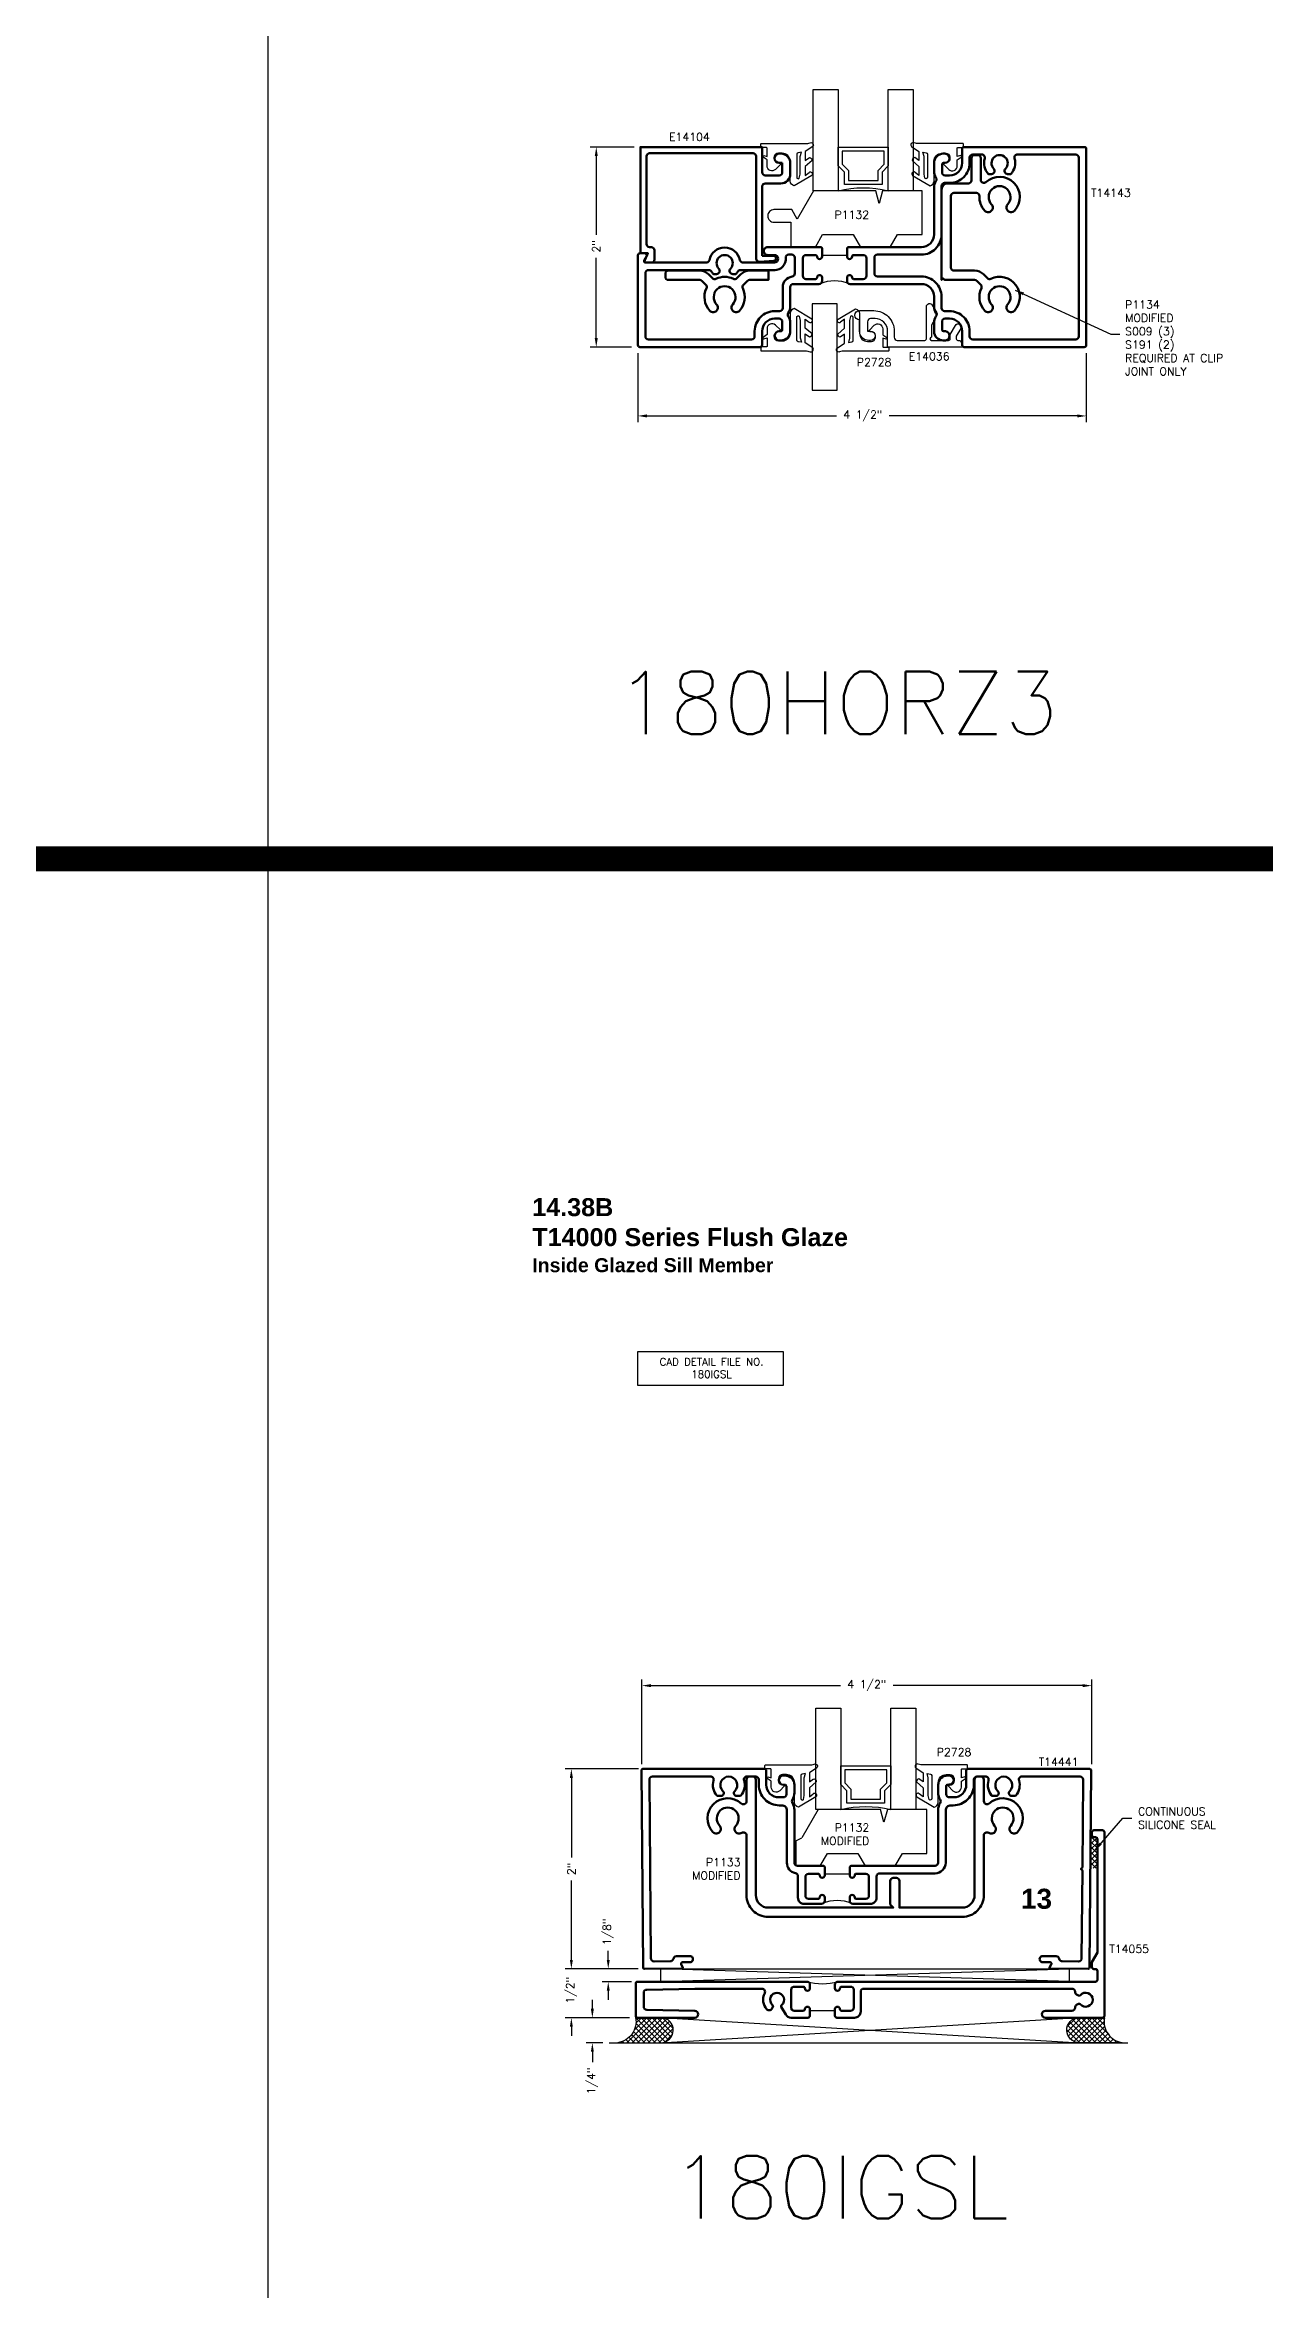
# Model space of a CAD drawing. Extents: x 0 to 139, y -15 to 75.
# Drawn here: x 75.05 to 87.25, y 30.58 to 53.02 of the extents above; entities that cross this region are included whole.
import ezdxf

# ---------------------------------------------------------------- set-up
doc = ezdxf.new("R2010")
doc.units = 0
doc.header["$MEASUREMENT"] = 0
doc.header["$PDMODE"] = 3
doc.layers.get('DEFPOINTS').update_dxf_attribs({"linetype": 'CONTINUOUS'})
for name, color, linetype in [('R-ANNO-DIMS', 3, 'CONTINUOUS'), ('R-ANNO-TEXT', 6, 'CONTINUOUS'), ('R-Det1', 4, 'CONTINUOUS'), ('R-Det2', 2, 'CONTINUOUS'), ('R-DET3', 5, 'CONTINUOUS'), ('R-OTLN', 1, 'CONTINUOUS'), ('R-PAT1', 5, 'CONTINUOUS'), ('TITLE', 7, 'CONTINUOUS')]:
    doc.layers.add(name, color=color, linetype=linetype)
doc.styles.get("Standard").update_dxf_attribs({"font": 'simplex'})
doc.dimstyles.new('1X', dxfattribs={"dimtxt": 0.08, "dimasz": 0.09, "dimexe": 0.0625, "dimexo": 0.0625, "dimgap": 0.062, "dimtad": 0, "dimdec": 5, "dimzin": 4, "dimdsep": 46, "dimlunit": 5, "dimtxsty": 'Standard', "dimcen": 0, "dimclrd": 256, "dimclre": 256, "dimclrt": 256, "dimadec": 0, "dimazin": 1, "dimtfac": 1, "dimtdec": 5, "dimtofl": 0, "dimtmove": 0, "dimatfit": 3, "dimfxl": 0, "dimfrac": 2, "dimtolj": 1, "dimtzin": 4, "dimarcsym": 0})
doc.dimstyles.new('1X$0', dxfattribs={"dimtxt": 0.08, "dimasz": 0.09, "dimexe": 0.0625, "dimexo": 0.0625, "dimgap": 0.062, "dimtad": 0, "dimdec": 5, "dimzin": 4, "dimdsep": 46, "dimlunit": 5, "dimtxsty": 'Standard', "dimcen": 0, "dimclrd": 256, "dimclre": 256, "dimclrt": 256, "dimadec": 0, "dimazin": 1, "dimtfac": 1, "dimtdec": 5, "dimtofl": 0, "dimtmove": 0, "dimatfit": 3, "dimfxl": 0, "dimfrac": 2, "dimtolj": 1, "dimtzin": 4, "dimarcsym": 0})
pattern_1 = [(45, (79.268134, 29.682197), (-0.0265165, 0.0265165), []), (135, (79.268134, 29.682197), (-0.0265165, -0.0265165), [])]

# ---------------------------------------------------------------- blocks, each defined once
blk = doc.blocks.new('*D29')
at = {"layer": 'DEFPOINTS', "color": 0}
for p in [(80.984, 49.995), (85.469, 49.995), (85.469, 49.306)]:
    blk.add_point(p, dxfattribs=at)
at = {"layer": 'R-ANNO-DIMS', "lineweight": -2}
for p, q in [((80.984, 49.932), (80.984, 49.244)), ((85.469, 49.932), (85.469, 49.244)), ((81.074, 49.306), (82.972, 49.306)), ((85.379, 49.306), (83.496, 49.306))]:
    blk.add_line(p, q, dxfattribs=at)
at = {"layer": 'R-ANNO-DIMS'}
for points in [[(81.074, 49.321), (81.074, 49.291), (80.984, 49.306)], [(85.379, 49.321), (85.379, 49.291), (85.469, 49.306)]]:
    blk.add_solid(points, dxfattribs=at)
at = {"layer": 'R-ANNO-DIMS', "insert": (83.234, 49.306), "char_height": 0.08, "attachment_point": 5}
blk.add_mtext('\\A1;4 1/2"', dxfattribs=at)
blk = doc.blocks.new('*D30')
at = {"layer": 'DEFPOINTS', "color": 0}
for p in [(81.01, 51.995), (80.568, 49.995), (80.984, 49.995)]:
    blk.add_point(p, dxfattribs=at)
at = {"layer": 'R-ANNO-DIMS', "lineweight": -2}
for p, q in [((80.948, 51.995), (80.506, 51.995)), ((80.568, 51.905), (80.568, 51.116)), ((80.568, 50.085), (80.568, 50.886)), ((80.922, 49.995), (80.506, 49.995))]:
    blk.add_line(p, q, dxfattribs=at)
at = {"layer": 'R-ANNO-DIMS'}
for points in [[(80.553, 51.905), (80.583, 51.905), (80.568, 51.995)], [(80.553, 50.085), (80.583, 50.085), (80.568, 49.995)]]:
    blk.add_solid(points, dxfattribs=at)
at = {"layer": 'R-ANNO-DIMS', "insert": (80.568, 51.001), "char_height": 0.08, "attachment_point": 5, "rotation": 90}
blk.add_mtext('\\A1;2"', dxfattribs=at)
blk = doc.blocks.new('*D46')
at = {"layer": 'DEFPOINTS', "color": 0}
for p in [(80.319, 35.777), (81.053, 35.777), (81.051, 33.777)]:
    blk.add_point(p, dxfattribs=at)
at = {"layer": 'R-ANNO-DIMS', "lineweight": -2}
for p, q in [((80.991, 35.777), (80.257, 35.777)), ((80.319, 35.687), (80.319, 34.892)), ((80.319, 33.867), (80.319, 34.662)), ((80.988, 33.777), (80.257, 33.777))]:
    blk.add_line(p, q, dxfattribs=at)
at = {"layer": 'R-ANNO-DIMS'}
for points in [[(80.304, 35.687), (80.334, 35.687), (80.319, 35.777)], [(80.304, 33.867), (80.334, 33.867), (80.319, 33.777)]]:
    blk.add_solid(points, dxfattribs=at)
at = {"layer": 'R-ANNO-DIMS', "insert": (80.319, 34.777), "char_height": 0.08, "attachment_point": 5, "rotation": 90}
blk.add_mtext('\\A1;2"', dxfattribs=at)
blk = doc.blocks.new('*D47')
at = {"layer": 'DEFPOINTS', "color": 0}
for p in [(80.962, 33.289), (80.529, 33.039), (80.697, 33.039)]:
    blk.add_point(p, dxfattribs=at)
at = {"layer": 'R-ANNO-DIMS', "lineweight": -2}
for p, q in [((80.529, 33.379), (80.529, 33.469)), ((80.9, 33.289), (80.467, 33.289)), ((80.634, 33.039), (80.467, 33.039)), ((80.529, 32.949), (80.529, 32.845))]:
    blk.add_line(p, q, dxfattribs=at)
at = {"layer": 'R-ANNO-DIMS'}
for points in [[(80.514, 33.379), (80.544, 33.379), (80.529, 33.289)], [(80.514, 32.949), (80.544, 32.949), (80.529, 33.039)]]:
    blk.add_solid(points, dxfattribs=at)
at = {"layer": 'R-ANNO-DIMS', "insert": (80.529, 32.657), "char_height": 0.08, "attachment_point": 5, "rotation": 90}
blk.add_mtext('\\A1;1/4"', dxfattribs=at)
blk = doc.blocks.new('*D48')
at = {"layer": 'DEFPOINTS', "color": 0}
for p in [(80.319, 33.777), (81.051, 33.777), (80.962, 33.289)]:
    blk.add_point(p, dxfattribs=at)
at = {"layer": 'R-ANNO-DIMS', "lineweight": -2}
for p, q in [((80.319, 33.867), (80.319, 33.957)), ((80.988, 33.777), (80.257, 33.777)), ((80.9, 33.289), (80.257, 33.289)), ((80.319, 33.199), (80.319, 33.109))]:
    blk.add_line(p, q, dxfattribs=at)
at = {"layer": 'R-ANNO-DIMS'}
for points in [[(80.304, 33.867), (80.334, 33.867), (80.319, 33.777)], [(80.304, 33.199), (80.334, 33.199), (80.319, 33.289)]]:
    blk.add_solid(points, dxfattribs=at)
at = {"layer": 'R-ANNO-DIMS', "insert": (80.319, 33.564), "char_height": 0.08, "attachment_point": 5, "rotation": 90}
blk.add_mtext('\\A1;1/2"', dxfattribs=at)
blk = doc.blocks.new('*D49')
at = {"layer": 'DEFPOINTS', "color": 0}
for p in [(85.524, 36.61), (81.024, 35.762), (85.524, 35.762)]:
    blk.add_point(p, dxfattribs=at)
at = {"layer": 'R-ANNO-DIMS', "lineweight": -2}
for p, q in [((81.024, 35.825), (81.024, 36.672)), ((81.114, 36.61), (83.012, 36.61)), ((85.434, 36.61), (83.536, 36.61)), ((85.524, 35.825), (85.524, 36.672))]:
    blk.add_line(p, q, dxfattribs=at)
at = {"layer": 'R-ANNO-DIMS'}
for points in [[(81.114, 36.625), (81.114, 36.595), (81.024, 36.61)], [(85.434, 36.625), (85.434, 36.595), (85.524, 36.61)]]:
    blk.add_solid(points, dxfattribs=at)
at = {"layer": 'R-ANNO-DIMS', "insert": (83.274, 36.61), "char_height": 0.08, "attachment_point": 5}
blk.add_mtext('\\A1;4 1/2"', dxfattribs=at)
blk = doc.blocks.new('*D109')
at = {"layer": 'DEFPOINTS', "color": 0}
for p in [(80.688, 33.777), (80.988, 33.777), (80.982, 33.649)]:
    blk.add_point(p, dxfattribs=at)
at = {"layer": 'R-ANNO-DIMS', "lineweight": -2}
for p, q in [((80.688, 33.867), (80.688, 33.959)), ((80.926, 33.777), (80.626, 33.777)), ((80.92, 33.649), (80.626, 33.649)), ((80.688, 33.559), (80.688, 33.469))]:
    blk.add_line(p, q, dxfattribs=at)
at = {"layer": 'R-ANNO-DIMS'}
for points in [[(80.673, 33.867), (80.703, 33.867), (80.688, 33.777)], [(80.673, 33.559), (80.703, 33.559), (80.688, 33.649)]]:
    blk.add_solid(points, dxfattribs=at)
at = {"layer": 'R-ANNO-DIMS', "insert": (80.688, 34.147), "char_height": 0.08, "attachment_point": 5, "rotation": 90}
blk.add_mtext('\\A1;1/8"', dxfattribs=at)
blk = doc.blocks.new('Mod P1132')
at = {"layer": 'R-Det2'}
for p, q in [((22.477, 36.337), (22.314, 36.055)), ((23.101, 36.337), (22.477, 36.337)), ((23.134, 36.212), (23.101, 36.337)), ((23.168, 36.337), (23.134, 36.212)), ((23.564, 36.337), (23.168, 36.337)), ((23.564, 35.9), (23.564, 36.337)), ((22.252, 36.024), (22.314, 36.055)), ((22.252, 36.024), (22.252, 35.775)), ((22.252, 35.775), (22.496, 35.775)), ((22.496, 35.775), (22.569, 35.9)), ((22.569, 35.9), (22.874, 35.9)), ((22.874, 35.9), (22.946, 35.775)), ((22.951, 35.775), (23.246, 35.775)), ((23.246, 35.775), (23.318, 35.9)), ((23.318, 35.9), (23.564, 35.9))]:
    blk.add_line(p, q, dxfattribs=at)
blk = doc.blocks.new('P1132 mod')
at = {"layer": 'R-Det2'}
blk.add_line((22.946, 35.775), (23.246, 35.775), dxfattribs=at)
at = {"layer": 'R-OTLN'}
blk.add_blockref('Mod P1132', (0, 0), dxfattribs=at)
blk = doc.blocks.new('E14104')
at = {"layer": 'R-Det1', "lineweight": 50}
for p, q in [((98.234, 51.861), (98.234, 50.983)), ((99.3, 51.892), (98.265, 51.892)), ((99.331, 50.837), (99.331, 51.861)), ((99.562, 51.888), (99.579, 51.888)), ((99.562, 51.888), (99.579, 51.888)), ((99.561, 51.67), (99.422, 51.67)), ((99.561, 51.67), (99.422, 51.67)), ((99.562, 51.795), (99.592, 51.795)), ((99.562, 51.795), (99.592, 51.795)), ((99.592, 51.795), (99.592, 51.701)), ((99.592, 51.795), (99.592, 51.701)), ((99.672, 51.795), (99.672, 51.683)), ((99.672, 51.795), (99.672, 51.683)), ((99.391, 51.559), (99.391, 50.867)), ((99.579, 51.59), (99.422, 51.59)), ((99.579, 51.59), (99.422, 51.59)), ((98.264, 50.953), (98.283, 50.953)), ((98.231, 50.798), (98.284, 50.798)), ((98.314, 50.891), (98.314, 50.922)), ((98.314, 50.828), (98.314, 50.891)), ((99.364, 50.806), (99.507, 50.817)), ((99.505, 50.867), (99.391, 50.867))]:
    blk.add_line(p, q, dxfattribs=at)
blk.add_lwpolyline([(98.216, 50.821), (98.249, 50.891), (98.174, 50.891), (98.174, 51.954), (99.391, 51.954), (99.391, 51.701)], dxfattribs=at)
for centre, radius, start, end in [((98.265, 51.861), 0.031, 90, 180), ((99.3, 51.861), 0.031, 0, 90), ((99.562, 51.842), 0.0465, 90, 270), ((99.562, 51.842), 0.0465, 90, 270), ((99.579, 51.795), 0.093, 0.023, 89.977), ((99.579, 51.795), 0.093, 0.023, 89.977), ((99.422, 51.701), 0.0311, 180.1282, 269.8718), ((99.422, 51.701), 0.0311, 180.1282, 269.8718), ((99.561, 51.701), 0.031, 270, 0), ((99.561, 51.701), 0.031, 270, 0), ((99.579, 51.683), 0.093, 270, 0), ((99.579, 51.683), 0.093, 270, 0), ((99.422, 51.559), 0.031, 90, 180), ((99.422, 51.559), 0.031, 90, 180), ((98.264, 50.983), 0.03, 180, 270), ((98.283, 50.922), 0.031, 0, 90), ((98.231, 50.814), 0.016, 155.4769, 270), ((98.284, 50.828), 0.03, 270, 0), ((99.362, 50.837), 0.031, 180, 274.4916), ((99.505, 50.842), 0.025, 274.492, 89.9977)]:
    blk.add_arc(centre, radius, start, end, dxfattribs=at)
blk = doc.blocks.new('P2728 gasket')
at = {"layer": 'R-Det2'}
blk.add_lwpolyline([(86.461, 33.362), (86.567, 33.537, 0.301952), (86.52, 33.577), (86.32, 33.577, -0.414214), (86.24, 33.657), (86.24, 33.695, -0.388879), (86.276, 33.735), (86.292, 33.736, -0.440011), (86.336, 33.696), (86.336, 33.682, 0.668179), (86.353, 33.675), (86.401, 33.724, 0.668179), (86.366, 33.809), (86.307, 33.809), (86.279, 33.849, 0.836323), (86.264, 33.842), (86.273, 33.809), (86.189, 33.809, -0.414214), (86.183, 33.815), (86.183, 33.865, 0.414214), (86.177, 33.871), (86.149, 33.871, 0.414214), (86.143, 33.865), (86.143, 33.427, -0.083245), (86.135, 33.378), (86.135, 33.378)], format="xyb", dxfattribs=at)
at = {"layer": 'R-Det2', "lineweight": 25}
blk.add_lwpolyline([(86.235, 33.499, -0.372312), (86.249, 33.512), (86.48, 33.512, -0.668179), (86.49, 33.486), (86.448, 33.478), (86.274, 33.478), (86.23, 33.465)], format="xyb", close=True, dxfattribs=at)
at = {"layer": 'R-Det2'}
for points in [[(86.174, 33.352), (86.223, 33.426), (86.314, 33.426), (86.283, 33.384)], [(86.313, 33.359), (86.371, 33.426), (86.462, 33.426), (86.431, 33.388)]]:
    blk.add_lwpolyline(points, dxfattribs=at)
at = {"layer": 'R-Det2', "ltscale": 0.1}
for centre, radius, start, end in [((86.157, 33.369), 0.0237, 157.7655, 314.5007), ((86.313, 33.388), 0.0297, 188.4603, 270), ((86.446, 33.375), 0.0199, 139.7022, 319.7022)]:
    blk.add_arc(centre, radius, start, end, dxfattribs=at)

msp = doc.modelspace()

# ---------------------------------------------------------------- hatches: boundary and pattern name
at = {"layer": 'R-PAT1'}
h = msp.add_hatch(dxfattribs=at)
h.set_pattern_fill('ANSI37', color=256, scale=0.3, style=0)
h.set_pattern_definition(pattern_1)
h.paths.add_polyline_path([(85.5801756, 35.0952346), (85.5251756, 35.0952346), (85.5116577, 35.0953366), (85.5116577, 34.7854692), (85.5801756, 34.785402)])
h = msp.add_hatch(dxfattribs=at)
h.set_pattern_fill('ANSI37', color=256, scale=0.3, style=0)
h.set_pattern_definition(pattern_1)
edge = h.paths.add_edge_path()
edge.add_line((80.7841547, 33.0393714), (81.2127981, 33.0393715))
edge.add_arc((81.2127981, 33.1651472), 0.1257757, 270.0000074, 447.46272372)
edge.add_line((81.2183661, 33.2907996), (80.9621756, 33.2892346))
edge.add_arc((80.7516778, 33.2508596), 0.2139673, -81.2696477, 10.33190092, ccw=False)
h = msp.add_hatch(dxfattribs=at)
h.set_pattern_fill('ANSI37', color=256, scale=0.3, style=0)
h.set_pattern_definition(pattern_1)
edge = h.paths.add_edge_path()
edge.add_line((85.8284883, 33.0393714), (85.3998449, 33.0393715))
edge.add_arc((85.3998449, 33.1651472), 0.1257757, 92.53727628, 269.9999926, ccw=False)
edge.add_line((85.3942769, 33.2907996), (85.6504673, 33.2892346))
edge.add_arc((85.8609652, 33.2508596), 0.2139673, 169.66809908, 261.2696477)

# ---------------------------------------------------------------- linework, layer by layer
at = {"layer": 'R-ANNO-TEXT'}
msp.add_lwpolyline([(80.9843362, 39.9516507), (82.4358161, 39.9516507), (82.4358161, 39.6095878), (80.9843362, 39.6095878)], close=True, dxfattribs=at)
at = {"layer": 'R-Det1'}
msp.add_lwpolyline([(83.3251624, 50.3589703), (83.3431624, 50.3589703, -0.4142135624), (83.5481624, 50.1539703), (83.5481624, 50.0919703, 0.4142135624), (83.5791624, 50.0609703), (83.8551624, 50.0609703, 0.4142135624), (83.8701624, 50.0759703), (83.8701624, 50.3994703, -0.7660915713), (83.9279624, 50.4149703), (83.9731624, 50.3366703, -0.2613254343), (83.9725624, 50.3045703), (83.9201624, 50.2137703), (83.9201624, 50.0919703, 0.4133333333), (83.9051624, 50.0769703), (83.9051624, 50.0759703, 0.4133333333), (83.9201624, 50.0609703), (84.0921624, 50.0609703, 0.4142135624), (84.1071624, 50.0759703), (84.1071624, 50.1189703), (84.1605144, 50.2114332, -1), (84.2142144, 50.1804332), (84.1691624, 50.1024222), (84.1691624, 50.0759703, 0.4142135624), (84.1841624, 50.0609703), (84.1982755, 50.0609703, -0.2678077575), (84.2112619, 50.0534772), (84.2271624, 50.0259703), (84.2271624, 49.9949703), (83.4821624, 49.9949703), (83.4821624, 50.1539703, 0.4142135624), (83.3571624, 50.2789703), (83.3121624, 50.2789703, 0.4129032258), (83.2811624, 50.2479703), (83.2811624, 50.1539703), (83.3106624, 50.1539703, -1), (83.3106624, 50.0609703), (83.2941624, 50.0609703, -0.4150537634), (83.2011624, 50.1539703), (83.2011624, 50.2652703, -1), (83.2011624, 50.3589703), (83.3341624, 50.3589703)], format="xyb", dxfattribs=at)
at = {"layer": 'R-Det1', "lineweight": 50}
for points in [[(85.5254673, 35.1442346), (85.5254673, 35.1142346, 0.4142135624), (85.5454673, 35.0942346), (85.5604673, 35.0942346, -0.4142135624), (85.5804673, 35.0742346), (85.5804673, 33.9414974), (85.5254673, 33.8462346), (85.5254673, 33.7962346, 0.4142135624), (85.5454673, 33.7762346), (85.5604673, 33.7762346, -0.4142135624), (85.5804673, 33.7562346), (85.5804673, 33.6692346, -0.4142135624), (85.5604673, 33.6492346), (82.9859656, 33.6492346, 0.4142135624), (82.9549656, 33.6182346), (82.9549656, 33.5842346, 0.4142135624), (82.9799656, 33.5592346, 0.4142135624), (83.0049656, 33.5842346, -0.4142135624), (83.0199656, 33.5992346), (83.1119656, 33.5992346, -0.4142135624), (83.1429656, 33.5682346), (83.1429656, 33.3902346, -0.4142135624), (83.1119656, 33.3592346), (83.0199656, 33.3592346, -0.4142135624), (83.0049656, 33.3742346, 0.4142135624), (82.9799656, 33.3992346, 0.4142135624), (82.9549656, 33.3742346), (82.9549656, 33.3742346), (82.9549656, 33.3592346), (82.9549656, 33.3042346), (82.9699656, 33.2892346), (83.1509656, 33.2892346, 0.4142135624), (83.2129656, 33.3512346), (83.2129656, 33.5482346, -0.4142135624), (83.2439656, 33.5792346), (85.326123, 33.5792346, -0.4123856574), (85.3571224, 33.5484282, 0.2662765779), (85.3726218, 33.521775), (85.3906431, 33.5113704, 0.3624762266), (85.4095827, 33.5146585, -2.7339006994), (85.409394, 33.4243267, 0.3636585422), (85.3904139, 33.4276626), (85.3723571, 33.4172376, 0.2686241583), (85.3568572, 33.3903127, -0.4149514303), (85.3258573, 33.3592346), (85.0604673, 33.3592346, 1), (85.0604673, 33.2892346), (85.6304673, 33.2892346, 0.4142135624), (85.6504673, 33.3092346), (85.6504673, 35.1442346, 0.4142135624), (85.6304673, 35.1642346), (85.5454673, 35.1642346, 0.4142135624)], [(82.7049656, 33.3592346), (82.7049656, 33.3742346), (82.7049656, 33.3742346, 0.4142135624), (82.6799656, 33.3992346, 0.4142135624), (82.6549656, 33.3742346, -0.4142135624), (82.6399656, 33.3592346), (82.5479656, 33.3592346, -0.4142135624), (82.5169656, 33.3902346), (82.5169656, 33.5682346, -0.4142135624), (82.5479656, 33.5992346), (82.6399656, 33.5992346, -0.4142135624), (82.6549656, 33.5842346, 0.4142135624), (82.6799656, 33.5592346, 0.4142135624), (82.7049656, 33.5842346), (82.7049656, 33.6182346, 0.4142135624), (82.6739656, 33.6492346), (80.9824673, 33.6492346, 0.4142135624), (80.9624673, 33.6292346), (80.9624673, 33.3092346, 0.4142135624), (80.9824673, 33.2892346), (81.5524673, 33.2892346, 1), (81.5524673, 33.3592346), (81.0734673, 33.3692346, -0.4142135624), (81.0424673, 33.4002346), (81.0424673, 33.5382346, -0.4142135624), (81.0734673, 33.5692346), (81.5524673, 33.5792346), (82.2253081, 33.5792346, -0.5629852859), (82.2528016, 33.533913, 0.3195329951), (82.2751883, 33.3731026, 0.5020398469), (82.3245715, 33.378889), (82.3349761, 33.3969102, 0.3624762266), (82.331688, 33.4158498, -2.7339006994), (82.4220198, 33.4156611, 0.3636585422), (82.4186838, 33.396681), (82.4628202, 33.3202346, 0.2679491924), (82.5165138, 33.2892346), (82.6899656, 33.2892346), (82.7049656, 33.3042346)]]:
    msp.add_lwpolyline(points, format="xyb", close=True, dxfattribs=at)
at = {"layer": 'R-Det2'}
for points in [[(82.9886968, 51.556703), (82.7386968, 51.5567031), (82.7386968, 52.5707868), (82.9886968, 52.5707868), (82.9886968, 51.9947031), (83.4886968, 51.9947031), (83.4886968, 52.5707868), (83.7386968, 52.5707868), (83.7386968, 51.5567031), (83.4886968, 51.5567031), (83.4886968, 51.9947031), (83.4886968, 51.8067031), (83.4266968, 51.7447031), (83.4266968, 51.6197031), (83.0506968, 51.6197031), (83.0506968, 51.7447031), (82.9886968, 51.8067031), (82.9886968, 51.9947031), (82.9886968, 51.5567031, -0.1233101835), (83.4886968, 51.5567031, 0.8755579354)], [(83.0136689, 35.3701982), (82.7636689, 35.3701983), (82.7636689, 36.384282), (83.0136689, 36.384282), (83.0136689, 35.8081983), (83.5136689, 35.8081983), (83.5136689, 36.384282), (83.7636689, 36.384282), (83.7636689, 35.3701983), (83.5136689, 35.3701983), (83.5136689, 35.8081983), (83.5136689, 35.6201983), (83.4516689, 35.5581983), (83.4516689, 35.4331983), (83.0756689, 35.4331983), (83.0756689, 35.5581983), (83.0136689, 35.6201983), (83.0136689, 35.8081983), (83.0136689, 35.3701983, -0.1233101835), (83.5136689, 35.3701983, 0.8755579354)]]:
    msp.add_lwpolyline(points, format="xyb", dxfattribs=at)
for points in [[(83.0286968, 51.9547031), (83.0286968, 51.8232716), (83.0906968, 51.7612716), (83.0906968, 51.6597031), (83.3866968, 51.6597031), (83.3866968, 51.7612716), (83.4486968, 51.8232716), (83.4486968, 51.9547031), (83.0286968, 51.9547031)], [(82.7272012, 50.4262212), (82.7272012, 49.5636279), (82.9772012, 49.5636279), (82.9772012, 50.4262212), (82.7272012, 50.4262212)], [(83.0536689, 35.7681983), (83.0536689, 35.6367669), (83.1156689, 35.5747669), (83.1156689, 35.4731983), (83.4116689, 35.4731983), (83.4116689, 35.5747669), (83.4736689, 35.6367669), (83.4736689, 35.7681983), (83.0536689, 35.7681983)]]:
    msp.add_lwpolyline(points, dxfattribs=at)
msp.add_lwpolyline([(83.1372993, 51.1197022), (83.2094681, 50.9947021), (83.5091624, 50.9947021), (83.5813312, 51.1197022), (83.8272731, 51.1197022), (83.8272731, 51.5567031), (83.4309618, 51.5567031), (83.3974681, 51.4317031), (83.3639745, 51.5567031), (82.7398358, 51.5567031), (82.5771673, 51.2749531), (82.5230408, 51.3687031), (82.3455464, 51.3687031, 0.4142135624), (82.2835464, 51.3067031), (82.2835464, 51.3057031, 0.4142135624), (82.3455464, 51.2437031), (82.5147731, 51.2437031), (82.5147731, 50.9947021), (82.7594681, 50.9947021), (82.8316369, 51.1197022)], format="xyb", close=True, dxfattribs=at)
at = {"layer": 'R-DET3'}
for p, q in [((81.2116645, 33.7772889), (85.2986645, 33.7772889)), ((85.2986645, 33.6522889), (81.2116645, 33.7772889)), ((81.2116645, 33.6522889), (85.2986645, 33.7772889)), ((81.2116645, 33.7772889), (81.2116645, 33.6522889)), ((85.2986645, 33.7772889), (85.2986645, 33.6522889)), ((81.2121756, 33.0392346), (85.4001756, 33.2924853)), ((85.4001756, 33.035984), (81.2121756, 33.2892346)), ((80.6967706, 33.0392346), (85.8862664, 33.0392346))]:
    msp.add_line(p, q, dxfattribs=at)
at = {"layer": 'R-DET3', "lineweight": 50}
for points in [[(84.0211613, 51.5687186), (84.0211613, 50.6657325), (84.0361319, 50.6807031), (84.0511319, 50.6657031), (84.3525538, 50.6657031, -0.1989123674), (84.3744741, 50.6566234), (84.4139009, 50.6171966, -0.3180460654), (84.4199439, 50.5818952, 0.3065542285), (84.4534655, 50.3579723, 0.5062303828), (84.527964, 50.3661972, 0.3278181232), (84.5219222, 50.4209222, -2.2780811719), (84.6823905, 50.4209222, 0.3278181232), (84.6763486, 50.3661972, 0.5062303828), (84.7508472, 50.3579723, 0.8256018173), (84.5149633, 50.6769145, -0.3180460654), (84.4796618, 50.6829575), (84.440235, 50.7223843, 0.1989123674), (84.3525538, 50.7587031), (84.1451603, 50.7587031, -0.4142135624), (84.1141603, 50.7897031), (84.1141603, 51.5063665, -0.4142135624), (84.1451603, 51.5373665), (84.3694485, 51.5373665, -0.4289597164), (84.4004096, 51.5048146, 0.2010444958), (84.4534655, 51.3579723, 0.0616447566), (84.4621713, 51.3505776, 0.4311315419), (84.527964, 51.3661972, 0.3278181232), (84.5219222, 51.4209222, -2.2780811719), (84.6823905, 51.4209222, 0.3278181232), (84.6763486, 51.3661972, 0.5062303828), (84.7508472, 51.3579723, 0.956981471), (84.4660447, 51.643959, -0.6516590583), (84.4141563, 51.6668648), (84.4141563, 51.8837021, 0.4142135624), (84.3831563, 51.9147021), (84.3521563, 51.9147021, 0.4142135624), (84.3211563, 51.8837021), (84.3211563, 51.6613665, -0.4142135624), (84.2901563, 51.6303665), (84.0831603, 51.6303665, 0.4125511002)], [(82.0404117, 50.6171966), (82.0798386, 50.6566234, -0.1989123674), (82.1017589, 50.6657031), (82.2905463, 50.6657031), (82.2905463, 50.7587031), (82.1021731, 50.7587031, 0.1989123674), (82.0137847, 50.7220914), (81.9746508, 50.6829575, -0.3180460654), (81.9393494, 50.6769145, 0.2269397181), (81.7649633, 50.6769145, -0.3180460654), (81.7296618, 50.6829575), (81.6905179, 50.7221014, 0.1989123674), (81.6021296, 50.7587131), (81.2901563, 50.7587131, 0.4142135624), (81.2591563, 50.7277131), (81.2591563, 50.6967131, 0.4142135624), (81.2901563, 50.6657131), (81.6025438, 50.6657131, -0.1989123674), (81.6244641, 50.6566334), (81.6639009, 50.6171966, -0.3180460654), (81.6699439, 50.5818952, 0.3065542285), (81.7034655, 50.3579723, 0.5062303828), (81.777964, 50.3661972, 0.3278181232), (81.7719222, 50.4209222, -2.2780811719), (81.9323905, 50.4209222, 0.3278181232), (81.9263486, 50.3661972, 0.5062303828), (82.0008472, 50.3579723, 0.3065542285), (82.0343688, 50.5818952, -0.3180460654)], [(83.5078296, 34.4211973), (83.5078296, 34.6576508, -0.4142135624), (83.5388296, 34.6886508), (83.5698296, 34.6886508, -0.4142135624), (83.6008296, 34.6576508), (83.6008296, 34.3901973), (84.2268271, 34.3901973, 0.4142135624), (84.3518271, 34.5151973), (84.3518271, 35.6711973, -0.4142135624), (84.3828271, 35.7021973), (84.4138271, 35.7021973, -0.4142135624), (84.4448271, 35.6711973), (84.4448271, 35.45436, 0.6516590583), (84.4967155, 35.4314543, -0.956981471), (84.7815179, 35.1454675, -0.5062303828), (84.7070194, 35.1536924, -0.3278181232), (84.7130612, 35.2084174, 2.2780811719), (84.5525929, 35.2084174, -0.3278181232), (84.5586348, 35.1536924, -0.4311315419), (84.4928421, 35.1380728, 0.5966495988), (84.4448271, 35.1121596), (84.4448271, 34.5151973, -0.4142135624), (84.2268271, 34.2971973), (83.2578296, 34.2971973), (82.2888321, 34.2971973, -0.4142135624), (82.0708321, 34.5151973), (82.0708321, 35.1121596, 0.5966495988), (82.0228171, 35.1380728, -0.4311315419), (81.9570244, 35.1536924, -0.3278181232), (81.9630662, 35.2084174, 2.2780811719), (81.8025979, 35.2084174, -0.3278181232), (81.8086398, 35.1536924, -0.5062303828), (81.7341412, 35.1454675, -0.956981471), (82.0189437, 35.4314543, 0.6516590583), (82.0708321, 35.45436), (82.0708321, 35.6711973, -0.4142135624), (82.1018321, 35.7021973), (82.1328321, 35.7021973, -0.4142135624), (82.1638321, 35.6711973), (82.1638321, 34.5151973, 0.4142135624), (82.2888321, 34.3901973), (82.9148296, 34.3901973), (83.2578296, 34.3901973), (83.5388296, 34.3901973)]]:
    msp.add_lwpolyline(points, format="xyb", close=True, dxfattribs=at)
at = {"layer": 'R-OTLN', "lineweight": 50}
for points in [[(83.0766664, 50.8997021, 0.4142135624), (83.1016664, 50.8747021, 0.4142135624), (83.1266664, 50.8997021, -0.4142135624), (83.1416664, 50.9147021), (83.2386664, 50.9147021, -0.4142135624), (83.2696664, 50.8837021), (83.2696664, 50.7057021, -0.4142135624), (83.2386664, 50.6747021), (83.1416664, 50.6747021, -0.4142135624), (83.1266664, 50.6897021, 0.4142135624), (83.1016664, 50.7147021, 0.4142135624), (83.0766664, 50.6897021), (83.0766664, 50.6557021, 0.4142135624), (83.1076664, 50.6247021), (83.8211614, 50.6247021, -0.4142135624), (83.9461614, 50.4997021), (83.9461614, 50.4023083, 0.1433240595), (83.9658845, 50.3349155, -0.2926598756), (83.9658845, 50.3014887, 0.1433240595), (83.9461614, 50.2340959), (83.9461614, 50.153702, 0.4142132454), (84.0391624, 50.0607011), (84.0616624, 50.0607021, 0.8637118889), (84.0616624, 50.1537021), (84.0411608, 50.1537029, -0.4142026818), (84.0261614, 50.1687029), (84.0261614, 50.2477021, -0.4142135624), (84.0571614, 50.2787021), (84.1021624, 50.2787021, -0.4142135624), (84.2271624, 50.1537021), (84.2271624, 50.0147021, 0.4142135624), (84.2471624, 49.9947021), (85.4491624, 49.9947021, 0.4142135624), (85.4691624, 50.0147021), (85.4691624, 51.9747021, 0.4142135624), (85.4491624, 51.9947021), (84.2471624, 51.9947021, 0.4142135624), (84.2271624, 51.9747021), (84.2271624, 51.8357021, -0.4142135624), (84.1021624, 51.7107021), (84.0571614, 51.7107021, -0.4142135624), (84.0261614, 51.7417021), (84.0261614, 51.8207011, -0.4142135624), (84.0411614, 51.8357011), (84.0556624, 51.8357011, 1), (84.0556624, 51.9287011), (84.0391624, 51.9287021, 0.4142198612), (83.9461614, 51.8357011), (83.9461614, 51.7553083, 0.1433240595), (83.9658845, 51.6879155, -0.2926598756), (83.9658845, 51.6544887, 0.1433240595), (83.9461614, 51.5870959), (83.9461614, 51.1197021, -0.4142135624), (83.8211614, 50.9947021), (83.0866664, 50.9947021), (83.0766664, 50.9847021)], [(84.3021624, 50.1537021, 0.4142135624), (84.1021624, 50.3537021), (84.0521614, 50.3537021, -0.4142135624), (84.0211614, 50.3847021), (84.0211614, 50.4997021, 0.4142135624), (83.8211614, 50.6997021), (83.3807664, 50.6997021, -0.4142135624), (83.3497664, 50.7307021), (83.3497664, 50.8887021, -0.4142135624), (83.3807664, 50.9197021), (83.8211614, 50.9197021, 0.4142135624), (84.0211614, 51.1197021), (84.0211614, 51.6047021, -0.4142135624), (84.0521614, 51.6357021), (84.1021624, 51.6357021, 0.4142135624), (84.3021624, 51.8357021), (84.3021624, 51.8887021, -0.4142135624), (84.3331624, 51.9197021), (84.4234335, 51.9197021, -0.5046141751), (84.4530624, 51.8795844, 0.2746427098), (84.4905604, 51.7247021), (84.5217882, 51.7247021, 0.6627717165), (84.5440347, 51.7772914, -2.3639448585), (84.6602901, 51.7772914, 0.6627717165), (84.6825365, 51.7247021), (84.7137643, 51.7247021, 0.2746427098), (84.7512624, 51.8795844, -0.5046141751), (84.7808912, 51.9197021), (85.3631624, 51.9197021, -0.4142135624), (85.3941624, 51.8887021), (85.3941624, 50.1007021, -0.4142135624), (85.3631624, 50.0697021), (84.3331624, 50.0697021, -0.4142135624), (84.3021624, 50.1007021)], [(82.8266664, 50.8997021), (82.8266664, 50.9847021), (82.8166664, 50.9947021), (82.2835464, 50.9947021, 0.4142135624), (82.2435464, 50.9547021, 0.4142135624), (82.2835464, 50.9147021), (82.3515464, 50.9147021, -0.4142135624), (82.3885464, 50.8777021), (82.3885464, 50.8762031, -0.4142135624), (82.3515464, 50.8392031), (82.0355496, 50.8392031, -0.3577911887), (82.0051455, 50.8641537, 0.8206356711), (81.6991672, 50.8641537, -0.3577911887), (81.6687632, 50.8392031), (81.0609974, 50.8392031, -0.5773640241), (81.0480064, 50.8617031), (81.0771624, 50.9122021), (81.0571624, 50.9322031), (81.0041624, 50.9322031, 0.4142135624), (80.9841624, 50.9122031), (80.9841624, 50.0147021, 0.4142135624), (81.0041624, 49.9947021), (82.2071624, 49.9947021, 0.4142135624), (82.2271624, 50.0147021), (82.2271624, 50.1537021, -0.4142135624), (82.3521624, 50.2787021), (82.3971634, 50.2787021, -0.4142135624), (82.4281634, 50.2477021), (82.4281634, 50.1687021, -0.4142135624), (82.4131634, 50.1537021), (82.3986624, 50.1537021, 1), (82.3986624, 50.0607021), (82.4151634, 50.0607021, 0.4142135624), (82.5081634, 50.1537021), (82.5081634, 50.2340959, 0.1433240595), (82.4884402, 50.3014887, -0.2926598756), (82.4884402, 50.3349155, 0.1433240595), (82.5081634, 50.4023083), (82.5081634, 50.5937021, -0.4142135624), (82.5391634, 50.6247021), (82.7956664, 50.6247021, 0.4142135624), (82.8266664, 50.6557021), (82.8266664, 50.6897021, 0.4142135624), (82.8016664, 50.7147021, 0.4142135624), (82.7766664, 50.6897021, -0.4142135624), (82.7616664, 50.6747021), (82.6646664, 50.6747021, -0.4142135624), (82.6336664, 50.7057021), (82.6336664, 50.8837021, -0.4142135624), (82.6646664, 50.9147021), (82.7616664, 50.9147021, -0.4142135624), (82.7766664, 50.8997021, 0.4142135624), (82.8016664, 50.8747021, 0.4142135624), (82.8266664, 50.8997021)], [(81.9105562, 50.7776025, 0.6757771741), (81.9331564, 50.7247021), (81.9637298, 50.7247021, 0.0516171452), (81.9836928, 50.7498664, -0.2562196458), (82.0098334, 50.7642031), (82.3575464, 50.7642031), (82.3515464, 50.7642031, 0.4400853749), (82.4631177, 50.8859925, -0.4400853749), (82.4939991, 50.9197021), (82.5227664, 50.9197021, -0.4142135624), (82.5537664, 50.8887021), (82.5537664, 50.7297173, -0.3794949899), (82.5264766, 50.6989401, 0.3794949899), (82.4331634, 50.5937021), (82.4331634, 50.3847021, -0.4142135624), (82.4021634, 50.3537021), (82.3521624, 50.3537021, 0.4142135624), (82.1521624, 50.1537021), (82.1521624, 50.1007021, -0.4142135624), (82.1211624, 50.0697021), (81.0901624, 50.0697021, -0.4142135624), (81.0591624, 50.1007021), (81.0591624, 50.7332031, -0.4142135624), (81.0901624, 50.7642031), (81.6944793, 50.7642031, -0.2562196458), (81.72062, 50.7498664, 0.0516171452), (81.7405829, 50.7247021), (81.7711564, 50.7247021, 0.6757771741), (81.7937565, 50.7776025, -2.3476027329)], [(82.8526863, 34.7281607), (82.8526863, 34.7131607, -0.4142135624), (82.8276863, 34.6881607, -0.4142135624), (82.8026863, 34.7131607, 0.4142135624), (82.7876863, 34.7281607), (82.6906863, 34.7281607, 0.4142135624), (82.6596863, 34.6971607), (82.6596863, 34.5091607, 0.4142135624), (82.6906863, 34.4781607), (82.7876863, 34.4781607, 0.4142135624), (82.8026863, 34.4931607, -0.4142135624), (82.8276863, 34.5181607, -0.4142135624), (82.8526863, 34.4931607), (82.8526863, 34.4591607, -0.4142135624), (82.8216863, 34.4281607), (82.6466863, 34.4281607, -0.4142135624), (82.5846863, 34.4901607), (82.5846863, 34.7048703, 0.3569974072), (82.5598212, 34.7352572, -0.3569974072), (82.4747988, 34.8391607), (82.4747988, 35.3631607, 0.4142135624), (82.4247988, 35.4131607), (82.3987988, 35.4131607, -0.4142135624), (82.1937988, 35.6181607), (82.1937988, 35.6711607, 0.4142135624), (82.1627988, 35.7021607), (82.0761864, 35.7021607, 0.5028435991), (82.0465065, 35.6622106, -0.2556484292), (82.0149374, 35.512403, -0.2190376255), (82.0035451, 35.5071607), (81.9732105, 35.5071607, -0.6705407069), (81.9531582, 35.5560216, 2.4366677679), (81.8344394, 35.5560216, -0.6705407069), (81.8143871, 35.5071607), (81.7840525, 35.5071607, -0.2190376255), (81.7726601, 35.512403, -0.2556484292), (81.741091, 35.6622106, 0.5028435991), (81.7114111, 35.7021607), (81.1306749, 35.7021607, 0.4167284122), (81.0996761, 35.6708948), (81.1150066, 33.8838777, 0.4142058065), (81.1462705, 33.8531448), (81.3090265, 33.8545367, 0.3582490687), (81.3392254, 33.8797959, -0.3582490687), (81.3694243, 33.9050551), (81.5037937, 33.9062043, -1.000029034), (81.5043259, 33.8442066), (81.4309362, 33.8435789, 0.5773500035), (81.4181387, 33.8209686), (81.4348363, 33.7926104, -0.5773500035), (81.428011, 33.7805516), (81.0508812, 33.7773263, -0.4142058065), (81.0357901, 33.7921973), (81.018891, 35.7620691, -0.4160038791), (81.0338907, 35.7771607), (82.2537988, 35.7771607, -0.4142135624), (82.2687988, 35.7621607), (82.2687988, 35.6181607, 0.4142135624), (82.3937988, 35.4931607), (82.4387988, 35.4931607, 0.4142135624), (82.4697988, 35.5241607), (82.4697988, 35.6031607, 0.4142135624), (82.4547988, 35.6181607), (82.4402978, 35.6181607, -1), (82.4402978, 35.7111607), (82.4563665, 35.7111607, -0.415572152), (82.5497988, 35.6181608), (82.5497988, 35.5381607, -0.1450639488), (82.5296137, 35.4700518, 0.2963644577), (82.5296137, 35.4362697, -0.1450639488), (82.5497988, 35.3681607), (82.5497988, 34.8391607, 0.4142135624), (82.5807988, 34.8081607), (82.8426863, 34.8081607), (82.8526863, 34.7981607)], [(83.1026863, 34.7981607), (83.1126863, 34.8081607), (83.9567988, 34.8081607, 0.4142135624), (83.9877988, 34.8391607), (83.9877988, 35.3681607, -0.1450639488), (84.0079839, 35.4362697, 0.2963644577), (84.0079839, 35.4700518, -0.1450639488), (83.9877988, 35.5381607), (83.9877988, 35.6181607, -0.4155724693), (84.0812311, 35.7111607), (84.0972998, 35.7111607, -1), (84.0972998, 35.6181607), (84.0827988, 35.6181607, 0.4142135624), (84.0677988, 35.6031607), (84.0677988, 35.5241607, 0.4142135624), (84.0987988, 35.4931607), (84.1437988, 35.4931607, 0.4142135624), (84.2687988, 35.6181607), (84.2687988, 35.7621607, -0.4142135624), (84.2837988, 35.7771607), (85.5037069, 35.7771607, -0.4160038791), (85.5187066, 35.7620691), (85.5018075, 33.7921973, -0.4142058065), (85.4867164, 33.7773263), (85.1095866, 33.7805516, -0.5773500035), (85.1027612, 33.7926104), (85.1194588, 33.8209686, 0.5773500035), (85.1066613, 33.8435789), (85.0332717, 33.8442066, -1.000029034), (85.0338038, 33.9062043), (85.1671733, 33.9050637, -0.3582490687), (85.1973722, 33.8798045, 0.3582490687), (85.2275711, 33.8545453), (85.391327, 33.8531448, 0.4142058065), (85.422591, 33.8838777), (85.4301287, 34.7625133), (85.4151271, 34.7775149), (85.4303887, 34.7928199), (85.4379215, 35.6708948, 0.4167284122), (85.4069226, 35.7021607), (84.8261864, 35.7021607, 0.5028435991), (84.7965065, 35.6622106, -0.2556484292), (84.7649374, 35.512403, -0.2190376255), (84.7535451, 35.5071607), (84.7232105, 35.5071607, -0.6705407069), (84.7031582, 35.5560216, 2.4366677679), (84.5844394, 35.5560216, -0.6705407069), (84.5643871, 35.5071607), (84.5340525, 35.5071607, -0.2190376255), (84.5226601, 35.512403, -0.2556484292), (84.491091, 35.6622106, 0.5028435991), (84.4614111, 35.7021607), (84.3747988, 35.7021607, 0.4142135624), (84.3437988, 35.6711607), (84.3437988, 35.6181607, -0.4142135624), (84.1387988, 35.4131607), (84.1127988, 35.4131607, 0.4142135624), (84.0627988, 35.3631607), (84.0627988, 34.8391607, -0.4142135624), (83.9567988, 34.7331607), (83.4019363, 34.7331607, 0.4142135624), (83.3706863, 34.7019107), (83.3706863, 34.4901607, -0.4142135624), (83.3086863, 34.4281607), (83.1336863, 34.4281607, -0.4142135624), (83.1026863, 34.4591607), (83.1026863, 34.4931607, -0.4142135624), (83.1276863, 34.5181607, -0.4142135624), (83.1526863, 34.4931607, 0.4142135624), (83.1676863, 34.4781607), (83.2646863, 34.4781607, 0.4142135624), (83.2956863, 34.5091607), (83.2956863, 34.6971607, 0.4142135624), (83.2646863, 34.7281607), (83.1676863, 34.7281607, 0.4142135624), (83.1526863, 34.7131607, -0.4142135624), (83.1276863, 34.6881607, -0.4142135624), (83.1026863, 34.7131607), (83.1026863, 34.7281607)]]:
    msp.add_lwpolyline(points, format="xyb", close=True, dxfattribs=at)
at = {"layer": 'R-PAT1'}
for points in [[(83.2646664, 50.8997021), (83.2646664, 50.6897021, -0.4142135624), (83.2496664, 50.6747021), (83.1416664, 50.6747021, -0.4142135624), (83.1266664, 50.6897021, 0.4142135624), (83.1016664, 50.7147021, 0.4142135624), (83.0766664, 50.6897021), (83.0766664, 50.6557021, 0.3026074371), (83.0957257, 50.6270941, 0.2003205128), (82.8076071, 50.6270941, 0.3026074371), (82.8266664, 50.6557021), (82.8266664, 50.6897021, 0.4142135624), (82.8016664, 50.7147021, 0.4142135624), (82.7766664, 50.6897021, -0.4142135624), (82.7616664, 50.6747021), (82.6536664, 50.6747021, -0.4142135624), (82.6386664, 50.6897021), (82.6386664, 50.8997021, -0.4142135624), (82.6536664, 50.9147021), (82.7616664, 50.9147021, -0.4142135624), (82.7766664, 50.8997021, 0.4142135624), (82.8016664, 50.8747021, 0.4142135624), (82.8266664, 50.8997021), (82.8266664, 50.9147021), (83.0766664, 50.9147021), (83.0766664, 50.8997021, 0.4142135624), (83.1016664, 50.8747021, 0.4142135624), (83.1266664, 50.8997021, -0.4142135624), (83.1416664, 50.9147021), (83.2496664, 50.9147021, -0.4142135624)], [(82.7869564, 34.4793225), (82.6899564, 34.4793225, -0.4142135624), (82.6589564, 34.5103225), (82.6596863, 34.6971607, -0.4142135624), (82.6906863, 34.7281607), (82.7876863, 34.7281607, -0.4142135624), (82.8026863, 34.7131607, 0.4142135624), (82.8276863, 34.6881607, 0.4142135624), (82.8526863, 34.7131607), (82.8526863, 34.7281607), (83.1026863, 34.7281607), (83.1026863, 34.7131607, 0.4142135624), (83.1276863, 34.6881607, 0.4142135624), (83.1526863, 34.7131607, -0.4142135624), (83.1676863, 34.7281607), (83.2646863, 34.7281607, -0.4142135624), (83.2956863, 34.6971607), (83.2949564, 34.5103225, -0.4142135624), (83.2639564, 34.4793225), (83.1669564, 34.4793225, -0.4142135624), (83.1519564, 34.4943225, 0.4142135624), (83.1269564, 34.5193225, 0.4142135624), (83.1019564, 34.4943225), (83.1019564, 34.4603225, 0.3026074371), (83.1210157, 34.4317145, 0.2003205128), (82.8328971, 34.4317145, 0.3026074371), (82.8519564, 34.4603225), (82.8519564, 34.4943225, 0.4142135624), (82.8269564, 34.5193225, 0.4142135624), (82.8019564, 34.4943225, -0.4142135624)]]:
    msp.add_lwpolyline(points, format="xyb", close=True, dxfattribs=at)
for points in [[(82.9859656, 33.6492346), (82.9859656, 33.6492346, 0.4142135624), (82.9549656, 33.6182346), (82.9549656, 33.5842346, 1), (83.0049656, 33.5842346, -0.4142135624), (83.0199656, 33.5992346), (83.1279656, 33.5992346, -0.4142135624), (83.1429656, 33.5842346), (83.1429656, 33.3742346, -0.4142135624), (83.1279656, 33.3592346), (83.0199656, 33.3592346, -0.4142135624), (83.0049656, 33.3742346, 1), (82.9549656, 33.3742346), (82.9549656, 33.3592346), (82.7049656, 33.3592346), (82.7049656, 33.3742346, 1), (82.6549656, 33.3742346, -0.4142135624), (82.6399656, 33.3592346), (82.5319656, 33.3592346, -0.4142135624), (82.5169656, 33.3742346), (82.5169656, 33.5842346, -0.4142135624), (82.5319656, 33.5992346), (82.6399656, 33.5992346, -0.4142135624), (82.6549656, 33.5842346, 1), (82.7049656, 33.5842346), (82.7049656, 33.6182346, 0.4142135624), (82.6739656, 33.6492346), (82.6739656, 33.6492346), (82.6739656, 33.6492346, 0.1298789824), (82.9859652, 33.6492346)], [(80.7841547, 33.0393714), (81.2127981, 33.0393715, 0.9780995873), (81.2183661, 33.2907996), (80.9621756, 33.2892346, -0.4224245011), (80.7841547, 33.0393714, -1.1845073301)], [(85.8284883, 33.0393714), (85.3998449, 33.0393715, -0.9780995873), (85.3942769, 33.2907996), (85.6504673, 33.2892346, 0.4224245011), (85.8284883, 33.0393714, 1.1845073301)]]:
    msp.add_lwpolyline(points, format="xyb", dxfattribs=at)
at = {"layer": 'TITLE'}
msp.add_line((77.2822225, 74.8789502), (77.2822225, -0.1210498), dxfattribs=at)
at = {"layer": 'TITLE', "const_width": 0.25}
msp.add_lwpolyline([(0.25, 44.8789502), (138.9080005, 44.8789502)], dxfattribs=at)

# ---------------------------------------------------------------- block references
at = {"layer": 'R-Det1'}
msp.add_blockref('E14104', (-17.1637259, 0.0408368), dxfattribs=at)
at = {"layer": 'R-Det2', "xscale": -1}
for p, rotation in [((116.0848209, 138.1725571), 90), ((49.6245039, -36.1888534), 270), ((116.1264643, 121.9605138), 90)]:
    msp.add_blockref('P2728 gasket', p, dxfattribs=dict(at, rotation=rotation))
at = {"layer": 'R-Det2'}
for p, rotation in [((50.3694898, 138.1725571), 270), ((116.0848289, -36.1871445), 90), ((50.4111332, 121.9605138), 270)]:
    msp.add_blockref('P2728 gasket', p, dxfattribs=dict(at, rotation=rotation))
at = {"layer": 'R-OTLN'}
msp.add_blockref('P1132 mod', (60.3113199, -0.9670391), dxfattribs=at)

# ---------------------------------------------------------------- texts
at = {"layer": 'R-ANNO-TEXT', "char_height": 0.08}
for s, insert, attachment_point in [('E14104', (81.7037034, 52.0950745), 6), ('T14143', (85.5164552, 51.5366818), 4), ('\\A1;P1132', (82.9509295, 51.3172918), 4), ('P1134\\PMODIFIED\\PS009 (3)\\PS191 (2)\\PREQUIRED AT CLIP \\PJOINT ONLY', (85.857864, 50.0852423), 4), ('\\A1;P2728', (83.519888, 49.8432157), 6), ('E14036', (83.6933241, 49.9016783), 4), ('P2728', (83.9734231, 35.9462114), 4), ('\\A1;T14441', (85.3912349, 35.8483383), 6), ('CONTINUOUS \\PSILICONE SEAL', (85.9867768, 35.2859601), 4), ('\\A1;P1132\\PMODIFIED', (83.2984268, 35.1239957), 6), ('P1133 \\PMODIFIED', (82.0111596, 34.7775626), 6), ('\\A1;T14055', (86.096679, 33.9775247), 6)]:
    msp.add_mtext(s, dxfattribs=dict(at, insert=insert, attachment_point=attachment_point))
at = {"layer": 'R-ANNO-TEXT'}
for s, insert, char_height, width, attachment_point in [('CAD DETAIL FILE NO.\\P180IGSL', (81.7210184, 39.8860679), 0.075, 1.875, 2), ('{\\fArial|b1|i0|c0|p34;13}', (84.8158228, 34.5791856, 6.2106922), 0.2, 7.44, 1)]:
    msp.add_mtext(s, dxfattribs=dict(at, insert=insert, char_height=char_height, width=width, attachment_point=attachment_point))
at = {"layer": 'TITLE'}
for s, p in [('180HORZ3', (80.7678494, 46.1251879)), ('180IGSL', (81.3198961, 31.283312))]:
    msp.add_text(s, height=0.625, dxfattribs=at).set_placement(p)
at = {"layer": 'TITLE', "insert": (79.9277332, 41.4844555, 6.2106922), "char_height": 0.18, "width": 7.44, "attachment_point": 1}
msp.add_mtext('{\\fArial|b1|i0|c0|p34;14.38B\\PT14000 Series Flush Glaze\\P\\H0.7778x;Inside Glazed Sill Member}', dxfattribs=at)

# ---------------------------------------------------------------- dimensions: what is measured, and where the dimension line sits
at = {"layer": 'R-ANNO-DIMS'}
for base, p1, p2, dimstyle, picture, middle in [((80.568225, 49.9947021), (81.0100031, 51.9947031), (80.9841623, 49.9947021), '1X', '*D30', (80.568225, 51.0010885)), ((80.6881418, 33.7773263), (80.9824673, 33.6492346), (80.9883812, 33.7773263), '1X$0', '*D109', (80.6881418, 34.1465018)), ((80.3194954, 33.7773263), (80.9621756, 33.2892346), (81.0508812, 33.7773263), '1X', '*D48', (80.3194954, 33.5639919)), ((80.5290437, 33.0392346), (80.9621756, 33.2892346), (80.6967706, 33.0392346), '1X', '*D47', (80.5290437, 32.6572346))]:
    dim = msp.add_linear_dim(base=base, p1=p1, p2=p2, angle=90, dimstyle=dimstyle, override={"dimpost": '"'}, dxfattribs=at)
    dim.commit()
    dim.dimension.update_dxf_attribs({"geometry": picture, "text_midpoint": middle, "dimtype": 160})
for base, p1, p2, picture, middle in [((85.4691624, 49.3064832), (80.9841624, 49.9947021), (85.4691624, 49.9947021), '*D29', (83.2342811, 49.3064832)), ((85.5235721, 36.6099695), (81.0237564, 35.7621057), (85.5235721, 35.7621057), '*D49', (83.2736642, 36.6099695))]:
    dim = msp.add_linear_dim(base=base, p1=p1, p2=p2, dimstyle='1X', override={"dimpost": '"'}, dxfattribs=at)
    dim.commit()
    dim.dimension.update_dxf_attribs({"geometry": picture, "text_midpoint": middle, "dimtype": 160})
dim = msp.add_linear_dim(base=(80.3194954, 35.7767924), p1=(81.0508812, 33.7773263), p2=(81.053036, 35.7767924), angle=90, dimstyle='1X', override={"dimpost": '"'}, dxfattribs=at)
dim.commit()
dim.dimension.update_dxf_attribs({"geometry": '*D46', "text_midpoint": (80.3194954, 34.7770593)})

# ---------------------------------------------------------------- leaders
at = {"layer": 'R-ANNO-TEXT'}
for points in [[(84.7594069, 50.5640731), (85.7158176, 50.1226267), (85.8058176, 50.1226267)], [(85.5540951, 34.9619984), (85.8347768, 35.2859601), (85.9247768, 35.2859601)]]:
    msp.add_leader(points, dimstyle='1X', dxfattribs=at)

doc.saveas('drawing.dxf')
